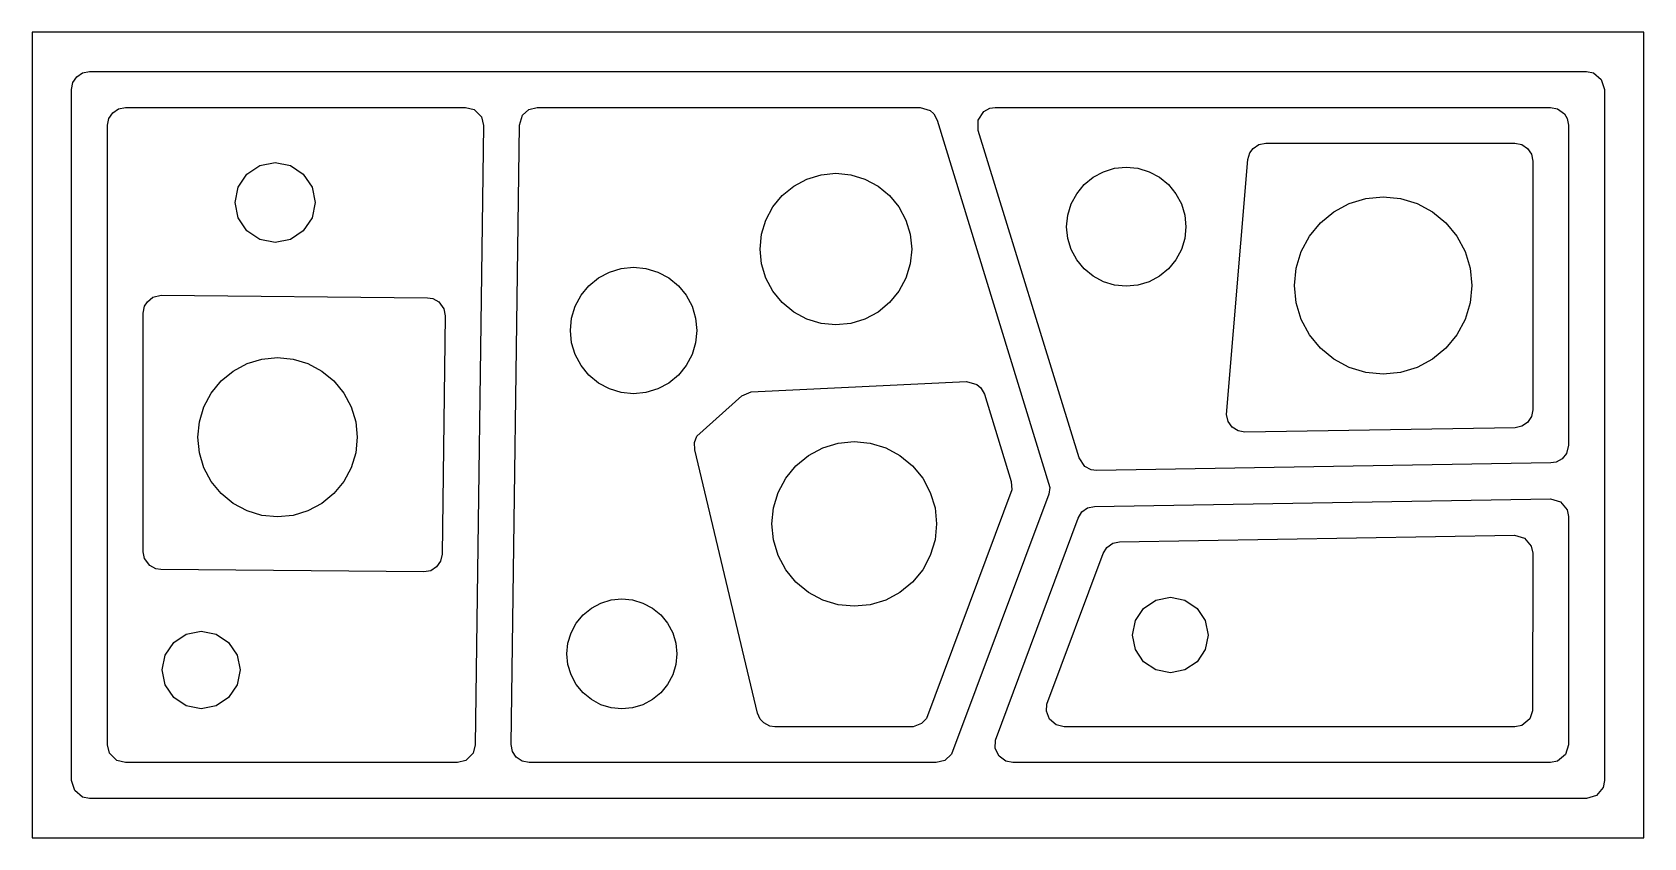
# Model space of a CAD drawing. Header units: millimetres. Extents: x -90 to 90, y -45 to 45.
import ezdxf

# ---------------------------------------------------------------- set-up
doc = ezdxf.new("R2010")
doc.units = ezdxf.units.MM

msp = doc.modelspace()

# ---------------------------------------------------------------- linework, layer by layer
for points in [[(90, 45), (-90, 45), (-90, -45), (90, -45), (90, 45), (90, 45)], [(-85.6, 38.6), (-85.45, 39.37), (-85.01, 40.01), (-84.37, 40.45), (-83.6, 40.6), (83.6, 40.6), (84.37, 40.45), (85.26, 39.71), (85.6, 38.6), (85.6, -38.6), (85.45, -39.37), (84.71, -40.26), (83.6, -40.6), (-83.6, -40.6), (-84.37, -40.45), (-85.26, -39.71), (-85.6, -38.6), (-85.6, 38.6), (-85.6, 38.6)], [(-81.6, 34.6), (-81.45, 35.37), (-81.01, 36.01), (-80.37, 36.45), (-79.6, 36.6), (-41.59, 36.6), (-40.64, 36.36), (-39.82, 35.53), (-39.59, 34.57), (-40.51, -34.63), (-40.76, -35.56), (-41.58, -36.37), (-42.51, -36.6), (-79.6, -36.6), (-80.54, -36.36), (-81.36, -35.54), (-81.6, -34.6), (-81.6, 34.6), (-81.6, 34.6)], [(-34.51, -36.6), (-35.28, -36.45), (-35.94, -36), (-36.37, -35.35), (-36.51, -34.57), (-35.59, 34.63), (-35.24, 35.72), (-34.53, 36.37), (-33.59, 36.6), (9.18, 36.6), (10.29, 36.27), (10.72, 35.87), (11.09, 35.19), (23.67, -5.87), (23.55, -6.6), (12.67, -35.66), (11.95, -36.35), (10.98, -36.6), (-34.51, -36.6), (-34.51, -36.6)], [(28.87, -3.97), (28.28, -3.89), (27.58, -3.53), (26.92, -2.56), (15.64, 34.01), (15.64, 35.17), (16.28, 36.14), (16.97, 36.51), (17.55, 36.6), (79.6, 36.6), (80.37, 36.45), (81.15, 35.87), (81.45, 35.37), (81.6, 34.6), (81.6, -1.12), (81.37, -2.06), (80.88, -2.66), (80.21, -3.03), (79.63, -3.12), (28.87, -3.97), (28.87, -3.97)], [(45.45, 0.31), (44.68, 0.45), (44.02, 0.87), (43.58, 1.51), (43.41, 2.28), (45.79, 30.77), (46.01, 31.52), (46.36, 32), (47.01, 32.44), (47.78, 32.6), (75.6, 32.6), (76.37, 32.45), (77.01, 32.01), (77.45, 31.37), (77.6, 30.6), (77.6, 2.81), (77.45, 2.05), (77.03, 1.41), (76.39, 0.97), (75.63, 0.81), (45.45, 0.31), (45.45, 0.31)], [(-58.41, 25.97), (-58.75, 24.26), (-59.72, 22.81), (-61.17, 21.84), (-62.88, 21.5), (-64.59, 21.84), (-66.04, 22.81), (-67.01, 24.26), (-67.35, 25.97), (-67.01, 27.68), (-66.04, 29.13), (-64.59, 30.1), (-62.88, 30.44), (-61.17, 30.1), (-59.72, 29.13), (-58.75, 27.68), (-58.41, 25.97), (-58.41, 25.97)], [(8.23, 20.78), (8.07, 19.12), (7.59, 17.54), (6.81, 16.07), (5.76, 14.79), (4.47, 13.74), (3.01, 12.96), (1.42, 12.47), (-0.23, 12.31), (-1.88, 12.47), (-3.47, 12.96), (-4.93, 13.74), (-6.22, 14.79), (-7.27, 16.07), (-8.05, 17.54), (-8.53, 19.12), (-8.69, 20.78), (-8.53, 22.43), (-8.05, 24.02), (-7.27, 25.48), (-6.22, 26.76), (-4.93, 27.81), (-3.47, 28.6), (-1.88, 29.08), (-0.23, 29.24), (1.42, 29.08), (3.01, 28.6), (4.47, 27.81), (5.76, 26.76), (6.81, 25.48), (7.59, 24.02), (8.07, 22.43), (8.23, 20.78), (8.23, 20.78)], [(38.86, 23.27), (38.73, 21.97), (38.35, 20.72), (37.74, 19.57), (36.91, 18.56), (35.9, 17.73), (34.75, 17.11), (33.5, 16.74), (32.2, 16.61), (30.9, 16.74), (29.65, 17.11), (28.5, 17.73), (27.49, 18.56), (26.67, 19.57), (26.05, 20.72), (25.67, 21.97), (25.54, 23.27), (25.67, 24.56), (26.05, 25.81), (26.67, 26.96), (27.49, 27.97), (28.5, 28.8), (29.65, 29.42), (30.9, 29.8), (32.2, 29.92), (33.5, 29.8), (34.75, 29.42), (35.9, 28.8), (36.91, 27.97), (37.74, 26.96), (38.35, 25.81), (38.73, 24.56), (38.86, 23.27), (38.86, 23.27)], [(70.79, 16.7), (70.6, 14.76), (70.04, 12.91), (69.12, 11.19), (67.89, 9.69), (66.39, 8.46), (64.68, 7.55), (62.82, 6.98), (60.89, 6.79), (58.96, 6.98), (57.1, 7.55), (55.39, 8.46), (53.89, 9.69), (52.65, 11.19), (51.74, 12.91), (51.18, 14.76), (50.99, 16.7), (51.18, 18.63), (51.74, 20.49), (52.65, 22.2), (53.89, 23.7), (55.39, 24.93), (57.1, 25.85), (58.96, 26.41), (60.89, 26.6), (62.82, 26.41), (64.68, 25.85), (66.39, 24.93), (67.89, 23.7), (69.12, 22.2), (70.04, 20.49), (70.6, 18.63), (70.79, 16.7), (70.79, 16.7)], [(-15.76, 11.68), (-15.9, 10.3), (-16.3, 8.98), (-16.95, 7.75), (-17.83, 6.68), (-18.9, 5.8), (-20.12, 5.15), (-21.45, 4.75), (-22.83, 4.61), (-24.21, 4.75), (-25.53, 5.15), (-26.75, 5.8), (-27.83, 6.68), (-28.7, 7.75), (-29.36, 8.98), (-29.76, 10.3), (-29.89, 11.68), (-29.76, 13.06), (-29.36, 14.38), (-28.7, 15.61), (-27.83, 16.68), (-26.75, 17.55), (-25.53, 18.21), (-24.21, 18.61), (-22.83, 18.75), (-21.45, 18.61), (-20.12, 18.21), (-18.9, 17.55), (-17.83, 16.68), (-16.95, 15.61), (-16.3, 14.38), (-15.9, 13.06), (-15.76, 11.68), (-15.76, 11.68)], [(-44.23, -13.33), (-44.39, -14.09), (-44.83, -14.73), (-45.48, -15.16), (-46.25, -15.3), (-75.62, -15.04), (-76.19, -14.95), (-76.88, -14.58), (-77.45, -13.8), (-77.6, -13.04), (-77.6, 13.62), (-77.45, 14.39), (-77.14, 14.89), (-76.53, 15.39), (-75.58, 15.62), (-45.86, 15.34), (-45.27, 15.24), (-44.59, 14.87), (-44.02, 14.08), (-43.88, 13.31), (-44.23, -13.33), (-44.23, -13.33)], [(-53.7, -0.25), (-53.87, -1.99), (-54.38, -3.66), (-55.2, -5.2), (-56.31, -6.55), (-57.66, -7.65), (-59.2, -8.48), (-60.87, -8.98), (-62.6, -9.15), (-64.34, -8.98), (-66.01, -8.48), (-67.55, -7.65), (-68.9, -6.55), (-70.01, -5.2), (-70.83, -3.66), (-71.33, -1.99), (-71.51, -0.25), (-71.33, 1.48), (-70.83, 3.15), (-70.01, 4.69), (-68.9, 6.04), (-67.55, 7.15), (-66.01, 7.97), (-64.34, 8.48), (-62.6, 8.65), (-60.87, 8.48), (-59.2, 7.97), (-57.66, 7.15), (-56.31, 6.04), (-55.2, 4.69), (-54.38, 3.15), (-53.87, 1.48), (-53.7, -0.25), (-53.7, -0.25)], [(-7.06, -32.6), (-7.63, -32.52), (-8.3, -32.17), (-8.7, -31.75), (-9.01, -31.06), (-16, -1.64), (-16.03, -0.85), (-15.75, -0.12), (-10.74, 4.36), (-9.71, 4.83), (14.35, 5.96), (15.51, 5.65), (15.97, 5.26), (16.36, 4.55), (19.36, -5.19), (19.42, -6.12), (9.9, -31.66), (9.34, -32.24), (8.4, -32.59), (-7.06, -32.6), (-7.06, -32.6)], [(11.01, -9.93), (10.84, -11.73), (10.31, -13.46), (9.46, -15.05), (8.32, -16.44), (6.92, -17.59), (5.33, -18.44), (3.61, -18.96), (1.81, -19.14), (0.01, -18.96), (-1.71, -18.44), (-3.3, -17.59), (-4.7, -16.44), (-5.84, -15.05), (-6.69, -13.46), (-7.22, -11.73), (-7.39, -9.93), (-7.22, -8.14), (-6.69, -6.41), (-5.84, -4.82), (-4.7, -3.43), (-3.3, -2.28), (-1.71, -1.43), (0.01, -0.91), (1.81, -0.73), (3.61, -0.91), (5.33, -1.43), (6.92, -2.28), (8.32, -3.43), (9.46, -4.82), (10.31, -6.41), (10.84, -8.14), (11.01, -9.93), (11.01, -9.93)], [(19.52, -36.6), (18.76, -36.45), (17.99, -35.89), (17.56, -35.04), (17.58, -34.09), (26.82, -9.28), (27.24, -8.6), (27.88, -8.15), (28.66, -7.98), (79.57, -7.12), (80.69, -7.45), (81.44, -8.35), (81.6, -9.12), (81.6, -34.6), (81.26, -35.71), (80.37, -36.45), (79.6, -36.6), (19.52, -36.6), (19.52, -36.6)], [(25.28, -32.6), (24.35, -32.37), (23.63, -31.74), (23.29, -30.85), (23.34, -30.09), (29.61, -13.23), (30.03, -12.56), (30.68, -12.1), (31.45, -11.93), (75.57, -11.19), (76.69, -11.52), (77.44, -12.42), (77.6, -13.19), (77.59, -30.8), (77.26, -31.71), (76.37, -32.45), (75.6, -32.6), (25.28, -32.6), (25.28, -32.6)], [(-17.99, -24.45), (-18.11, -25.65), (-18.46, -26.81), (-19.03, -27.87), (-19.79, -28.8), (-20.72, -29.56), (-21.79, -30.13), (-22.94, -30.48), (-24.14, -30.6), (-25.34, -30.48), (-26.49, -30.13), (-27.55, -29.56), (-28.48, -28.8), (-29.25, -27.87), (-29.82, -26.81), (-30.16, -25.65), (-30.28, -24.45), (-30.16, -23.25), (-29.82, -22.1), (-29.25, -21.04), (-28.48, -20.11), (-27.55, -19.34), (-26.49, -18.78), (-25.34, -18.43), (-24.14, -18.31), (-22.94, -18.43), (-21.79, -18.78), (-20.72, -19.34), (-19.79, -20.11), (-19.03, -21.04), (-18.46, -22.1), (-18.11, -23.25), (-17.99, -24.45), (-17.99, -24.45)], [(41.34, -22.35), (41.02, -23.97), (40.1, -25.34), (38.73, -26.25), (37.12, -26.57), (35.51, -26.25), (34.14, -25.34), (33.22, -23.97), (32.9, -22.35), (33.22, -20.74), (34.14, -19.37), (35.51, -18.46), (37.12, -18.13), (38.73, -18.46), (40.1, -19.37), (41.02, -20.74), (41.34, -22.35), (41.34, -22.35)], [(-66.78, -26.25), (-67.11, -27.92), (-68.06, -29.33), (-69.47, -30.27), (-71.13, -30.6), (-72.79, -30.27), (-74.2, -29.33), (-75.14, -27.92), (-75.48, -26.25), (-75.14, -24.59), (-74.2, -23.18), (-72.79, -22.24), (-71.13, -21.91), (-69.47, -22.24), (-68.06, -23.18), (-67.11, -24.59), (-66.78, -26.25), (-66.78, -26.25)]]:
    msp.add_lwpolyline(points)

doc.saveas('drawing.dxf')
